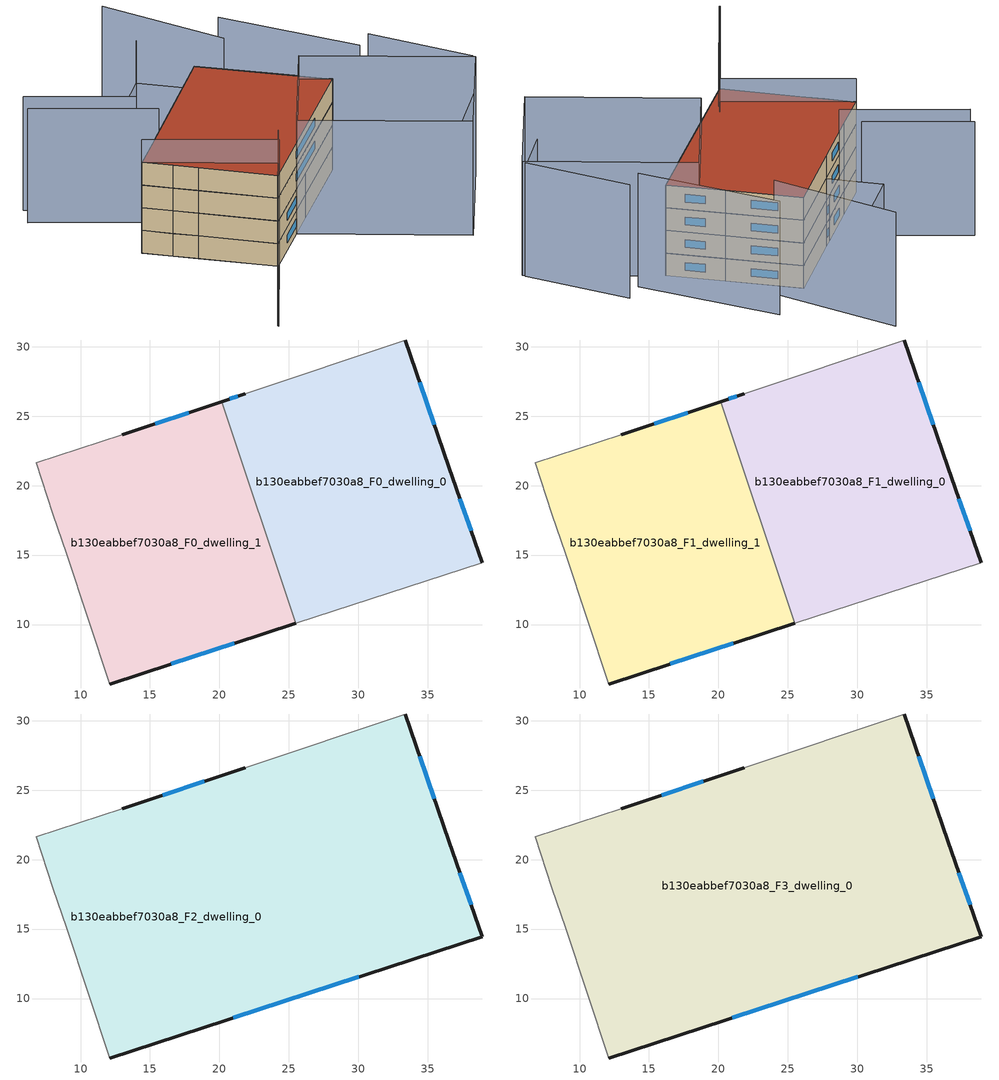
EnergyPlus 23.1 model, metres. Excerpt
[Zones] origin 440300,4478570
b130eabbef7030a8_F0_dwelling_0
 floor ground (EU_floor_Construction): 38.93,14.45 36.52,21.36 33.37,30.49 21.87,26.62 20.18,26.06 25.51,10.08 z0
 wall outside (EU_wall_Construction): 20.18,26.06 21.87,26.62 / 33.37,30.49 36.52,21.36 38.93,14.45 z0:3
 wall adiabatic (EU_wall_Construction): 38.93,14.45 25.51,10.08 / 21.87,26.62 33.37,30.49 z0:3
 wall to b130eabbef7030a8_F0_dwelling_1 (EU_wall_Construction): 25.51,10.08 20.18,26.06 z0:3
 window (EU_Window_Construction): 37.32,19.07 38.13,16.74 / 20.74,26.24 21.31,26.43 / 34.42,27.46 35.48,24.39 z0.99:2.01
b130eabbef7030a8_F0_dwelling_1
 floor ground (EU_floor_Construction): 25.51,10.08 20.18,26.06 12.99,23.67 6.81,21.63 8,17.97 9.02,15.04 12.1,5.71 z0
 wall outside (EU_wall_Construction): 12.99,23.67 20.18,26.06 / 25.51,10.08 12.1,5.71 z0:3
 wall adiabatic (EU_wall_Construction): 12.1,5.71 9.02,15.04 8,17.97 6.81,21.63 12.99,23.67 z0:3
 window (EU_Window_Construction): 15.38,24.46 17.8,25.27 / 21.07,8.63 16.55,7.16 z0.99:2.01
b130eabbef7030a8_F1_dwelling_0
 floor to b130eabbef7030a8_F0_dwelling_0 (EU_floor_Construction): 38.93,14.45 36.52,21.36 33.37,30.49 21.87,26.62 20.18,26.06 25.51,10.08 z3
 wall outside (EU_wall_Construction): 20.18,26.06 21.87,26.62 / 33.37,30.49 36.52,21.36 38.93,14.45 z3:6
 wall adiabatic (EU_wall_Construction): 38.93,14.45 25.51,10.08 / 21.87,26.62 33.37,30.49 z3:6
 wall to b130eabbef7030a8_F1_dwelling_1 (EU_wall_Construction): 25.51,10.08 20.18,26.06 z3:6
 window (EU_Window_Construction): 37.32,19.07 38.13,16.74 / 20.74,26.24 21.31,26.43 / 34.42,27.46 35.48,24.39 z3.99:5.01
b130eabbef7030a8_F1_dwelling_1
 floor to b130eabbef7030a8_F0_dwelling_1 (EU_floor_Construction): 25.51,10.08 20.18,26.06 12.99,23.67 6.81,21.63 8,17.97 9.02,15.04 12.1,5.71 z3
 wall outside (EU_wall_Construction): 12.99,23.67 20.18,26.06 / 25.51,10.08 12.1,5.71 z3:6
 wall adiabatic (EU_wall_Construction): 12.1,5.71 9.02,15.04 8,17.97 6.81,21.63 12.99,23.67 z3:6
 window (EU_Window_Construction): 15.38,24.46 17.8,25.27 / 21.07,8.63 16.55,7.16 z3.99:5.01
b130eabbef7030a8_F2_dwelling_0
 floor to b130eabbef7030a8_F1_dwelling_0 (EU_floor_Construction): 38.93,14.45 36.52,21.36 33.37,30.49 21.87,26.62 20.18,26.06 25.51,10.08 z6
 floor to b130eabbef7030a8_F1_dwelling_1 (EU_floor_Construction): 25.51,10.08 20.18,26.06 12.99,23.67 6.81,21.63 8,17.97 9.02,15.04 12.1,5.71 z6
 wall outside (EU_wall_Construction): 12.99,23.67 21.87,26.62 / 33.37,30.49 36.52,21.36 38.93,14.45 12.1,5.71 z6:9
 wall adiabatic (EU_wall_Construction): 21.87,26.62 33.37,30.49 / 12.1,5.71 9.02,15.04 8,17.97 6.81,21.63 12.99,23.67 z6:9
 window (EU_Window_Construction): 15.93,24.65 18.93,25.64 / 34.42,27.46 35.48,24.39 / 37.32,19.07 38.13,16.74 / 30.04,11.55 21,8.61 z6.99:8.01
b130eabbef7030a8_F3_dwelling_0
 floor to b130eabbef7030a8_F2_dwelling_0 (EU_floor_Construction): 38.93,14.45 36.52,21.36 33.37,30.49 21.87,26.62 12.99,23.67 6.81,21.63 8,17.97 9.02,15.04 12.1,5.71 z9
 wall outside (EU_wall_Construction): 12.99,23.67 21.87,26.62 / 33.37,30.49 36.52,21.36 38.93,14.45 12.1,5.71 z9:12
 wall adiabatic (EU_wall_Construction): 21.87,26.62 33.37,30.49 / 12.1,5.71 9.02,15.04 8,17.97 6.81,21.63 12.99,23.67 z9:12
 window (EU_Window_Construction): 15.93,24.65 18.93,25.64 / 34.42,27.46 35.48,24.39 / 37.32,19.07 38.13,16.74 / 30.04,11.55 21,8.61 z9.99:11.01
 roof outside (EU_roof_Construction): 33.37,30.49 36.52,21.36 38.93,14.45 12.1,5.71 9.02,15.04 8,17.97 6.81,21.63 12.99,23.67 21.87,26.62 z12
shading: -2.27,-2.95 17.56,9 / 6.81,21.64 15.32,7.53 / 15.32,7.53 -2.29,-3.1 / 47.79,0.2 46.63,14.11 / 43.23,13.25 41.22,31.88 / 36.46,28.21 36.7,45.4 / 7.13,37.81 15.4,24.47 / 30.41,36.81 16.87,28.54 / 16.87,28.54 9.83,40.06 / 47.63,-0.3 31.88,-9.59 / 31.88,-9.59 21.12,8.65 / 21.12,8.65 36.87,17.94 / 36.87,17.94 47.63,-0.3 z0:15; 35.79,-5.43 44.67,-2.02 z0:12; 31.06,37.21 33.37,30.49 / 33.37,30.49 21.89,26.54 / 21.89,26.54 19.58,33.26 / 19.58,33.26 31.06,37.21 z0:9
[Building]
EU S2 Campaign: North Axis=0; Terrain=City; Solar Distribution=FullExterior
[Site:Location]
Madrid: Latitude=40.5; Longitude=-3.5; Time Zone=1; Elevation=609
[SizingPeriod:WeatherFileDays]
AnnualSizingPeriod: Begin Month=1; Begin Day of Month=1; End Month=12; End Day of Month=31; Day of Week for Start Day=Monday; Use Weather File Daylight Saving Period=No; Use Weather File Rain and Snow Indicators=No
[MATERIAL]
EU_InternalMass_Material: Roughness=MediumRough; Thickness=0.1; Conductivity=1; Density=1800; Specific Heat=900; Thermal Absorptance=0.9; Solar Absorptance=0.7; Visible Absorptance=0.7
[MATERIAL:NOMASS] Roughness=MediumRough; Thermal Absorptance=0.9; Solar Absorptance=0.7; Visible Absorptance=0.7
Name | Thermal Resistance
EU_wall_NoMass | 0.609216
EU_roof_NoMass | 0.513268
EU_floor_NoMass | 0.568163
[WINDOWMATERIAL:SIMPLEGLAZINGSYSTEM]
EU_Window_SimpleGlazing: UFactor=5.50606; Solar Heat Gain Coefficient=0.85; Visible Transmittance=0.85
[CONSTRUCTION]
EU_wall_Construction: EU_wall_NoMass
EU_roof_Construction: EU_roof_NoMass
EU_floor_Construction: EU_floor_NoMass
EU_InternalMass_Construction: EU_InternalMass_Material
EU_Window_Construction: EU_Window_SimpleGlazing
[ZONE] Type=1; Multiplier=1; Ceiling Height=autocalculate; Floor Area=autocalculate; Part of Total Floor Area=Yes
Name | Volume
b130eabbef7030a8_F0_dwelling_0 | 710.386
b130eabbef7030a8_F1_dwelling_0 | 710.385
b130eabbef7030a8_F2_dwelling_0 | 1420.79
b130eabbef7030a8_F3_dwelling_0 | 1420.8
b130eabbef7030a8_F0_dwelling_1; b130eabbef7030a8_F1_dwelling_1 | 710.413
[INTERNALMASS] Construction=EU_InternalMass_Construction
Name | Zone or ZoneList | Surface Area
b130eabbef7030a8_F0_dwelling_0_EU_InternalMass | b130eabbef7030a8_F0_dwelling_0 | 236.795
b130eabbef7030a8_F0_dwelling_1_EU_InternalMass | b130eabbef7030a8_F0_dwelling_1 | 236.804
b130eabbef7030a8_F1_dwelling_0_EU_InternalMass | b130eabbef7030a8_F1_dwelling_0 | 236.795
b130eabbef7030a8_F1_dwelling_1_EU_InternalMass | b130eabbef7030a8_F1_dwelling_1 | 236.804
b130eabbef7030a8_F2_dwelling_0_EU_InternalMass | b130eabbef7030a8_F2_dwelling_0 | 473.601
b130eabbef7030a8_F3_dwelling_0_EU_InternalMass | b130eabbef7030a8_F3_dwelling_0 | 473.601
[OTHEREQUIPMENT] Fuel Type=Electricity; Design Level Calculation Method=Watts/Area; Power per Zone Floor Area=1; Fraction Latent=0; Fraction Radiant=0; Fraction Lost=0; Carbon Dioxide Generation Rate=0; EndUse Subcategory=EU_Step8_InternalGains
Name | Zone or ZoneList or Space or SpaceList | Schedule
EU_Step8_InternalGain_b130eabbef7030a8_F0_dwelling_0_f000 | b130eabbef7030a8_F0_dwelling_0 | EU_Step8_GainSchedule_b130eabbef7030a8_F0_dwelling_0_f000
EU_Step8_InternalGain_b130eabbef7030a8_F0_dwelling_1_f000 | b130eabbef7030a8_F0_dwelling_1 | EU_Step8_GainSchedule_b130eabbef7030a8_F0_dwelling_1_f000
EU_Step8_InternalGain_b130eabbef7030a8_F1_dwelling_0_f000 | b130eabbef7030a8_F1_dwelling_0 | EU_Step8_GainSchedule_b130eabbef7030a8_F1_dwelling_0_f000
EU_Step8_InternalGain_b130eabbef7030a8_F1_dwelling_1_f000 | b130eabbef7030a8_F1_dwelling_1 | EU_Step8_GainSchedule_b130eabbef7030a8_F1_dwelling_1_f000
EU_Step8_InternalGain_b130eabbef7030a8_F2_dwelling_0_f000 | b130eabbef7030a8_F2_dwelling_0 | EU_Step8_GainSchedule_b130eabbef7030a8_F2_dwelling_0_f000
EU_Step8_InternalGain_b130eabbef7030a8_F3_dwelling_0_f000 | b130eabbef7030a8_F3_dwelling_0 | EU_Step8_GainSchedule_b130eabbef7030a8_F3_dwelling_0_f000
[ZONEVENTILATION:DESIGNFLOWRATE] Schedule=EU_AlwaysOn; Design Flow Rate Calculation Method=AirChanges/Hour; Air Changes per Hour=0.752966; Ventilation Type=Natural; Fan Pressure Rise=0; Fan Total Efficiency=1; Constant Term Coefficient=1; Temperature Term Coefficient=0; Velocity Term Coefficient=0; Velocity Squared Term Coefficient=0; Minimum Indoor Temperature=-100; Maximum Indoor Temperature=100; Delta Temperature=-100; Minimum Outdoor Temperature=-100; Maximum Outdoor Temperature=100; Maximum Wind Speed=40
Name | Zone or ZoneList or Space or SpaceList
EU_ConstantAir_b130eabbef7030a8_F0_dwelling_0 | b130eabbef7030a8_F0_dwelling_0
EU_ConstantAir_b130eabbef7030a8_F0_dwelling_1 | b130eabbef7030a8_F0_dwelling_1
EU_ConstantAir_b130eabbef7030a8_F1_dwelling_0 | b130eabbef7030a8_F1_dwelling_0
EU_ConstantAir_b130eabbef7030a8_F1_dwelling_1 | b130eabbef7030a8_F1_dwelling_1
EU_ConstantAir_b130eabbef7030a8_F2_dwelling_0 | b130eabbef7030a8_F2_dwelling_0
EU_ConstantAir_b130eabbef7030a8_F3_dwelling_0 | b130eabbef7030a8_F3_dwelling_0
[HVACTEMPLATE:THERMOSTAT] Constant Heating Setpoint=20; Constant Cooling Setpoint=50
EU_HeatOnly_b130eabbef7030a8_F0_dwelling_0; EU_HeatOnly_b130eabbef7030a8_F0_dwelling_1; EU_HeatOnly_b130eabbef7030a8_F1_dwelling_0; EU_HeatOnly_b130eabbef7030a8_F1_dwelling_1; EU_HeatOnly_b130eabbef7030a8_F2_dwelling_0; EU_HeatOnly_b130eabbef7030a8_F3_dwelling_0
[HVACTEMPLATE:ZONE:IDEALLOADSAIRSYSTEM] System Availability Schedule=EU_AlwaysOn; Maximum Heating Supply Air Temperature=50; Minimum Cooling Supply Air Temperature=13; Maximum Heating Supply Air Humidity Ratio=0.0156; Minimum Cooling Supply Air Humidity Ratio=0.0077; Heating Limit=NoLimit; Cooling Limit=NoLimit; Heating Availability Schedule=EU_AlwaysOn; Cooling Availability Schedule=EU_CoolingOff; Dehumidification Control Type=ConstantSensibleHeatRatio; Cooling Sensible Heat Ratio=0.7; Dehumidification Setpoint=60; Humidification Control Type=None; Humidification Setpoint=30; Outdoor Air Method=None; Outdoor Air Flow Rate per Person=0.00944; Outdoor Air Flow Rate per Zone Floor Area=0; Outdoor Air Flow Rate per Zone=0; Demand Controlled Ventilation Type=None; Outdoor Air Economizer Type=NoEconomizer; Heat Recovery Type=None; Sensible Heat Recovery Effectiveness=0.7; Latent Heat Recovery Effectiveness=0.65
Name | Template Thermostat
b130eabbef7030a8_F0_dwelling_0 | EU_HeatOnly_b130eabbef7030a8_F0_dwelling_0
b130eabbef7030a8_F0_dwelling_1 | EU_HeatOnly_b130eabbef7030a8_F0_dwelling_1
b130eabbef7030a8_F1_dwelling_0 | EU_HeatOnly_b130eabbef7030a8_F1_dwelling_0
b130eabbef7030a8_F1_dwelling_1 | EU_HeatOnly_b130eabbef7030a8_F1_dwelling_1
b130eabbef7030a8_F2_dwelling_0 | EU_HeatOnly_b130eabbef7030a8_F2_dwelling_0
b130eabbef7030a8_F3_dwelling_0 | EU_HeatOnly_b130eabbef7030a8_F3_dwelling_0
[SIZING:ZONE] Zone Cooling Design Supply Air Temperature Input Method=SupplyAirTemperature; Zone Cooling Design Supply Air Temperature=13; Zone Heating Design Supply Air Temperature Input Method=SupplyAirTemperature; Zone Heating Design Supply Air Temperature=50; Zone Cooling Design Supply Air Humidity Ratio=0.008; Zone Heating Design Supply Air Humidity Ratio=0.008; Cooling Design Air Flow Method=DesignDay; Cooling Design Air Flow Rate=0; Cooling Minimum Air Flow per Zone Floor Area=0.000762; Cooling Minimum Air Flow=0; Cooling Minimum Air Flow Fraction=0.2; Heating Design Air Flow Method=DesignDay; Heating Design Air Flow Rate=0; Heating Maximum Air Flow per Zone Floor Area=0.002032; Heating Maximum Air Flow=0.141576; Heating Maximum Air Flow Fraction=0.3; Account for Dedicated Outdoor Air System=No; Dedicated Outdoor Air System Control Strategy=NeutralSupplyAir; Dedicated Outdoor Air Low Setpoint Temperature for Design=autosize; Dedicated Outdoor Air High Setpoint Temperature for Design=autosize; Zone Load Sizing Method=Sensible Load Only No Latent Load; Zone Latent Cooling Design Supply Air Humidity Ratio Input Method=HumidityRatioDifference; Zone Cooling Design Supply Air Humidity Ratio Difference=0.005; Zone Latent Heating Design Supply Air Humidity Ratio Input Method=HumidityRatioDifference; Zone Humidification Design Supply Air Humidity Ratio Difference=0.005
b130eabbef7030a8_F0_dwelling_0; b130eabbef7030a8_F0_dwelling_1; b130eabbef7030a8_F1_dwelling_0; b130eabbef7030a8_F1_dwelling_1; b130eabbef7030a8_F2_dwelling_0; b130eabbef7030a8_F3_dwelling_0
[SCHEDULE:CONSTANT]
Name | Hourly Value
EU_AlwaysOn | 1
EU_CoolingOff | 0
[SCHEDULE:FILE] Column Number=1; Rows to Skip at Top=0; Number of Hours of Data=8760; Column Separator=Comma; Interpolate to Timestep=No; Minutes per Item=60; Adjust Schedule for Daylight Savings=Yes
Name | File
EU_Step8_GainSchedule_b130eabbef7030a8_F0_dwelling_0_f000 | ../../schedules/b130eabbef7030a8/b130eabbef7030a8_F0_dwelling_0_f000_gain.csv
EU_Step8_GainSchedule_b130eabbef7030a8_F0_dwelling_1_f000 | ../../schedules/b130eabbef7030a8/b130eabbef7030a8_F0_dwelling_1_f000_gain.csv
EU_Step8_GainSchedule_b130eabbef7030a8_F1_dwelling_0_f000 | ../../schedules/b130eabbef7030a8/b130eabbef7030a8_F1_dwelling_0_f000_gain.csv
EU_Step8_GainSchedule_b130eabbef7030a8_F1_dwelling_1_f000 | ../../schedules/b130eabbef7030a8/b130eabbef7030a8_F1_dwelling_1_f000_gain.csv
EU_Step8_GainSchedule_b130eabbef7030a8_F2_dwelling_0_f000 | ../../schedules/b130eabbef7030a8/b130eabbef7030a8_F2_dwelling_0_f000_gain.csv
EU_Step8_GainSchedule_b130eabbef7030a8_F3_dwelling_0_f000 | ../../schedules/b130eabbef7030a8/b130eabbef7030a8_F3_dwelling_0_f000_gain.csv
